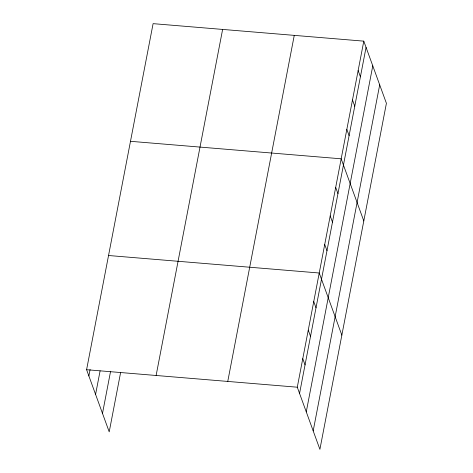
<?xml version="1.0" encoding="UTF-8"?>
<svg xmlns="http://www.w3.org/2000/svg" width="473" height="473" viewBox="0 0 473 473"><rect width="100%" height="100%" fill="white"/><g stroke="black" fill="none" stroke-linecap="round" stroke-linejoin="round"><path stroke-width="0.71" d="M120.597 372.612L109.21 431.855L86.594 369.709L153.098 23.65L363.79 41.145L386.406 103.291L319.902 449.35L297.286 387.204L363.79 41.145M88.865 375.946L90.101 369.525M95.581 394.399L100.105 370.844M102.499 413.402L110.587 371.293M156.12 375.485L222.623 29.427M227.755 381.433L294.259 35.374M299.557 393.447L366.061 47.389M306.268 411.894L372.777 65.836M313.185 430.903L379.695 84.844M130.483 141.309L341.175 158.81L363.796 220.95M108.542 255.509L319.228 273.004L341.849 335.15M86.594 369.709L297.286 387.204M358.138 70.56L360.408 76.803M352.486 99.974L354.756 106.218M346.827 129.395L349.104 135.633M335.688 187.355L337.964 193.599M330.201 215.907L332.478 222.144M324.715 244.458L326.991 250.696M313.741 301.555L316.017 307.799M308.26 330.107L310.53 336.344M302.773 358.658L305.044 364.896"/></g></svg>
